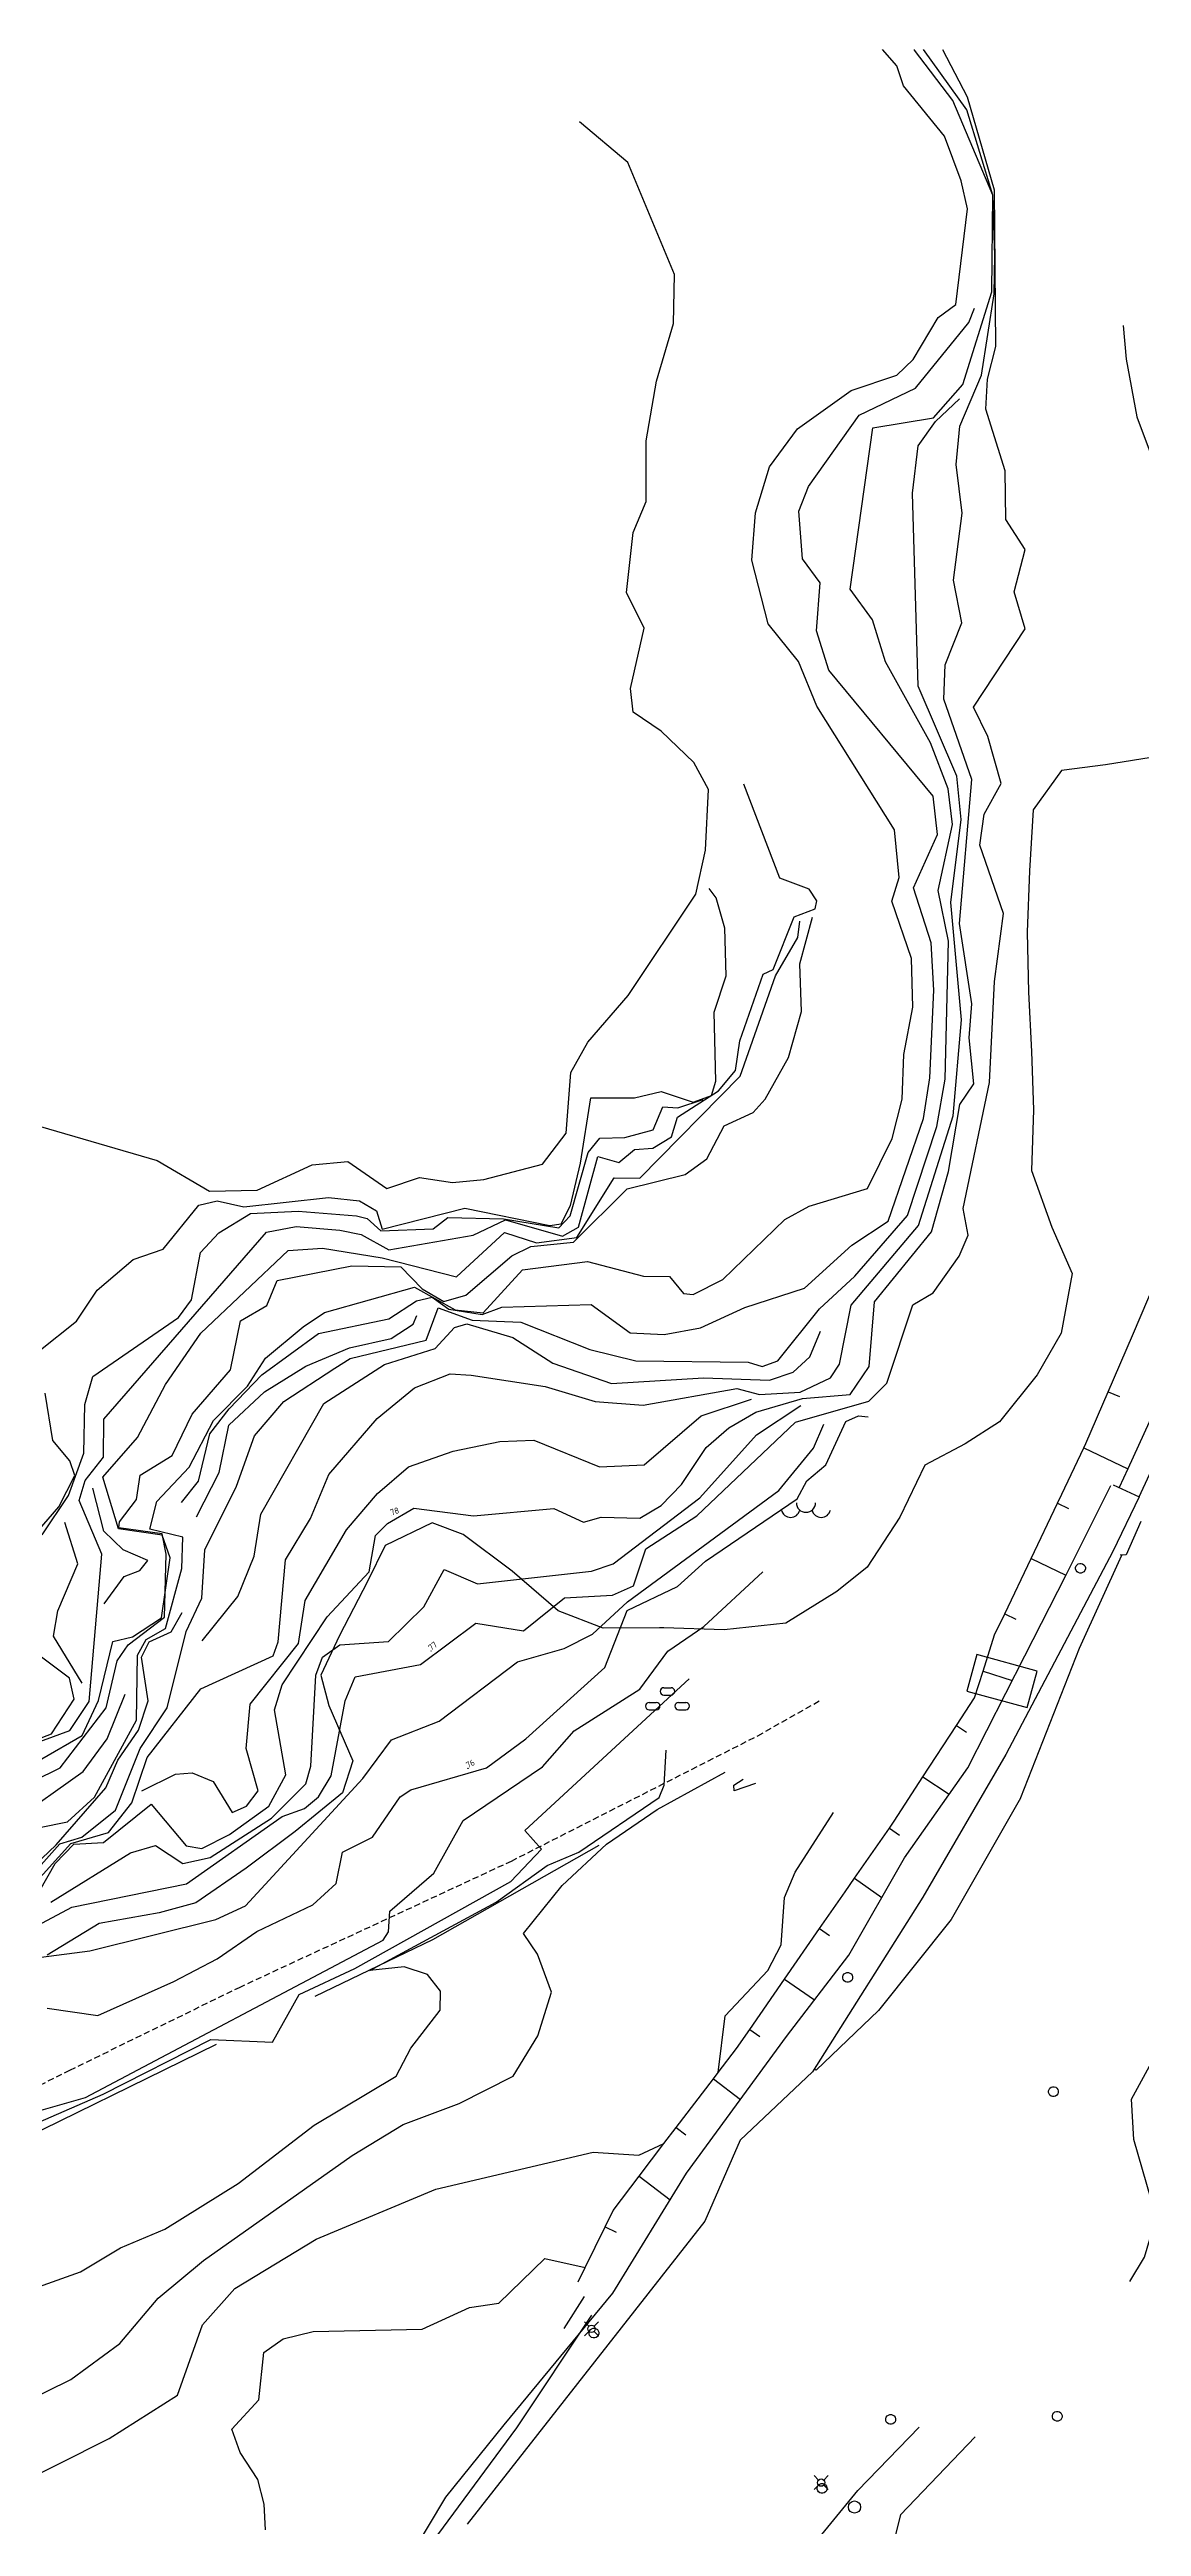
# Model space of a CAD drawing. Header units: metres. Extents: x 152530 to 152967, y 6408371 to 6408801.
# Drawn here: x 152704.9 to 152794, y 6408581.5 to 6408783.7 of the extents above; entities that cross this region are included whole.
import ezdxf

# ---------------------------------------------------------------- set-up
doc = ezdxf.new("R2010")
doc.units = ezdxf.units.M
doc.linetypes.add('DASHED', pattern=[0.75, 0.5, -0.25])
for name, color, linetype in [('M-BEF-BÄCK', 4, 'Continuous'), ('M-BEF-MARKLINJE', 4, 'Continuous'), ('M-BEF-NIVÅKURVA-PRIMÄR-0.5M', 12, 'Continuous'), ('M-BEF-NIVÅKURVA-PRIMÄR-1.0M', 12, 'Continuous'), ('M-BEF-OPTO-INFO', 4, 'Continuous'), ('M-BEF-VÄGKANT', 1, 'DASHED'), ('OLD-M-BEF-BELYSNINGSSTOLPE', 7, 'Continuous'), ('OLD-M-BEF-BRUNNAR-INMÄTT', 7, 'Continuous'), ('OLD-M-BEF-BÄCK', 7, 'Continuous'), ('OLD-M-BEF-DIKE', 7, 'Continuous'), ('OLD-M-BEF-MARKLINJE', 7, 'Continuous'), ('OLD-M-BEF-SLÄNT', 7, 'Continuous'), ('OLD-M-BEF-VÄGKANT', 7, 'Continuous'), ('OLD-M-BEF-VÄGMARKERING', 7, 'Continuous')]:
    doc.layers.add(name, color=color, linetype=linetype)
doc.styles.add('ISO', font='iso8', dxfattribs={"height": 2.5})

# ---------------------------------------------------------------- blocks, each defined once
blk = doc.blocks.new('osynlig cirkel')
blk.add_circle((0, 0), 0.005)
blk = doc.blocks.new('OSYNLIG')
blk.add_blockref('osynlig cirkel', (0, 0))
blk = doc.blocks.new('PRI_M_LÖVSKOG')
for p, q in [((-0.29, 1.2), (0.29, 1.2)), ((-0.29, 0.6), (0.29, 0.6)), ((-1.49, 0), (-0.91, 0)), ((-1.49, -0.6), (-0.91, -0.6)), ((0.91, 0), (1.49, 0)), ((0.91, -0.6), (1.49, -0.6))]:
    blk.add_line(p, q)
for centre, start, end in [((-0.29, 0.9), 90, 180), ((-0.29, 0.9), 180, 270), ((0.29, 0.9), 0, 90), ((0.29, 0.9), 270, 0), ((-1.49, -0.3), 90, 180), ((-1.49, -0.3), 180, 270), ((-0.91, -0.3), 0, 90), ((-0.91, -0.3), 270, 0), ((0.91, -0.3), 90, 180), ((0.91, -0.3), 180, 270), ((1.49, -0.3), 0, 90), ((1.49, -0.3), 270, 0)]:
    blk.add_arc(centre, 0.3, start, end)
blk = doc.blocks.new('PRI_M_BERG')
for centre, radius, start, end in [((-1.25, 0.43), 0.765, 192.2902, 347.7098), ((0, 0.87), 0.784, 180, 0), ((1.25, 0.43), 0.765, 192.2902, 347.7098)]:
    blk.add_arc(centre, radius, start, end)
blk = doc.blocks.new('PRI_L_BELYS')
for points in [[(-0.21, 0.21, 0), (-0.57, 0.57, 0)], [(0.21, 0.21, 0), (0.57, 0.57, 0)], [(-0.21, -0.21, 0), (-0.57, -0.57, 0)], [(0.21, -0.21, 0), (0.57, -0.57, 0)]]:
    blk.add_polyline3d(points)
blk.add_circle((0, 0), 0.3)
blk = doc.blocks.new('BRUNN')
at = {"linetype": 'Continuous'}
blk.add_circle((0, 0), 0.5, dxfattribs=at)

msp = doc.modelspace()

# ---------------------------------------------------------------- linework, layer by layer
at = {"layer": 'M-BEF-BÄCK', "lineweight": -3}
for points in [[(152726.59, 6408624.77, 74.75), (152736.17, 6408629.38, 74.31), (152749.76, 6408637.09, 73.75)], [(152718.51, 6408620.81, 74.71), (152700.05, 6408611.77, 74.68), (152680.23, 6408601.67, 74.33), (152674.21, 6408598.9, 74.24)]]:
    msp.add_polyline3d(points, dxfattribs=at)
at = {"layer": 'M-BEF-MARKLINJE', "lineweight": -3, "elevation": 74.98}
msp.add_lwpolyline([(152754.68, 6408654.84), (152750.07, 6408654.8), (152746.41, 6408656.21), (152742.66, 6408659.46), (152738.66, 6408662.44), (152736.13, 6408663.39), (152732.28, 6408661.54), (152730.86, 6408658.6), (152728.56, 6408654.2), (152727.03, 6408650.97), (152727.7, 6408648.5), (152729.66, 6408643.96), (152728.8, 6408641.37), (152724.96, 6408638.2), (152720.94, 6408635.2), (152716.84, 6408632.39), (152713.84, 6408631.56), (152708.95, 6408630.69), (152704.72, 6408628.11)], dxfattribs=at)
at = {"layer": 'M-BEF-NIVÅKURVA-PRIMÄR-0.5M', "lineweight": -3}
for points in [[(152716.89, 6408663.89), (152718.75, 6408667.51), (152719.53, 6408671.38), (152722.44, 6408674.09), (152725.81, 6408676.19), (152729.37, 6408677.69), (152732.78, 6408678.45), (152734.58, 6408679.62), (152734.89, 6408680.32)], [(152717.36, 6408653.76), (152720.26, 6408657.39), (152721.61, 6408660.68), (152722.15, 6408664.11), (152727.29, 6408673.14), (152732.25, 6408676.32), (152736.38, 6408677.63), (152737.94, 6408679.34), (152738.96, 6408679.64), (152742.72, 6408678.53), (152745.97, 6408676.43), (152750.77, 6408674.77), (152758.27, 6408675.24), (152763.65, 6408675.04), (152765.6, 6408675.69), (152766.95, 6408676.95), (152767.81, 6408679.04)], [(152705.01, 6408632.43), (152711.51, 6408636.46), (152713.55, 6408637.05), (152715.77, 6408635.59), (152718, 6408636.09), (152723.03, 6408639.29), (152725.82, 6408642.09), (152726.23, 6408643.54), (152726.64, 6408650.96), (152727.19, 6408652.43), (152728.6, 6408653.45), (152732.57, 6408653.71), (152735.46, 6408656.55), (152737.1, 6408659.6), (152739.82, 6408658.42), (152749.13, 6408659.45), (152750.91, 6408660.05), (152757.98, 6408665.44), (152762.6, 6408670.59), (152766.22, 6408672.98)], [(152712.44, 6408641.51), (152715.17, 6408642.88), (152716.54, 6408642.99), (152718.26, 6408642.28), (152719.8, 6408639.75), (152720.98, 6408640.27), (152721.93, 6408641.52), (152720.96, 6408644.97), (152721.27, 6408648.6), (152725.23, 6408653.54), (152725.76, 6408657.06), (152729.15, 6408662.83), (152731.68, 6408665.78), (152734.21, 6408667.96), (152737.84, 6408669.25), (152741.64, 6408670.03), (152744.42, 6408670.14), (152749.79, 6408667.96), (152753.42, 6408668.13), (152758.09, 6408672.12), (152762.19, 6408673.48)], [(152696.28, 6408627.79), (152704.21, 6408627.94), (152708.19, 6408628.47), (152718.47, 6408631.01), (152720.89, 6408632.14), (152730.47, 6408642.52), (152732.81, 6408645.68), (152736.69, 6408647.2), (152743.08, 6408652.06), (152746.89, 6408653.13), (152749.2, 6408654.32), (152752.08, 6408656.94), (152764.43, 6408666.03), (152767.24, 6408669.48), (152768.08, 6408671.46)], [(152709.37, 6408656.79), (152710.99, 6408659.03), (152712.26, 6408659.51), (152712.92, 6408660.32), (152710.9, 6408661.18), (152709.34, 6408662.72), (152708.45, 6408666.24)], [(152707.57, 6408650.3), (152705.23, 6408654.15), (152705.58, 6408656.22), (152707.21, 6408660.04), (152706.14, 6408663.42)], [(152683.71, 6408617.29), (152688.69, 6408618.52), (152692.59, 6408618.09), (152696.42, 6408618.72), (152698.58, 6408617.9), (152701.13, 6408614.91), (152702.14, 6408614.85), (152707.85, 6408616.5), (152732.12, 6408629.34), (152732.56, 6408630.01), (152732.67, 6408631.69), (152736.26, 6408634.79), (152738.66, 6408639.11), (152745.14, 6408643.49), (152747.71, 6408646.42), (152753.07, 6408649.81), (152755.37, 6408652.92), (152758.29, 6408654.94), (152763.11, 6408659.4)], [(152693.47, 6408597.27), (152707.42, 6408602.26), (152710.7, 6408604.21), (152714.3, 6408605.74), (152720.29, 6408609.48), (152726.49, 6408614.23), (152733.19, 6408618.23), (152734.38, 6408620.52), (152736.77, 6408623.61), (152736.8, 6408625.16), (152735.76, 6408626.53), (152733.84, 6408627.16), (152731.03, 6408626.85), (152741.34, 6408632.42), (152745.52, 6408635.42), (152748.1, 6408636.52), (152754.64, 6408640.99), (152755.07, 6408641.98), (152755.23, 6408644.83)], [(152762.51, 6408642.12), (152760.78, 6408641.52), (152760.75, 6408641.99), (152761.52, 6408642.48)], [(152759.47, 6408618.54), (152760.05, 6408623.16), (152763.53, 6408626.86), (152764.6, 6408628.94), (152764.88, 6408632.82), (152765.75, 6408634.89), (152768.89, 6408639.75)], [(152693.14, 6408580.31), (152709.78, 6408588.66), (152715.34, 6408592.18), (152717.38, 6408597.94), (152720.02, 6408600.89), (152726.65, 6408604.92), (152736.42, 6408609.01), (152749.28, 6408612.02), (152752.99, 6408611.78), (152755.04, 6408612.72)], [(152748.54, 6408600.24), (152746.87, 6408597.62)]]:
    msp.add_lwpolyline(points, dxfattribs=at)
at = {"layer": 'M-BEF-NIVÅKURVA-PRIMÄR-1.0M', "lineweight": -3}
for points in [[(152701.81, 6408638.06), (152706.37, 6408638.99), (152708.58, 6408641), (152712, 6408647.29), (152712.09, 6408652.59), (152712.78, 6408653.87), (152714.37, 6408654.76), (152715.71, 6408659.66), (152715.78, 6408662.23), (152713.1, 6408662.87), (152713.65, 6408665.13), (152716.3, 6408667.93), (152718.28, 6408671.75), (152721.06, 6408674.54), (152722.53, 6408676.85), (152725.6, 6408679.39), (152727.33, 6408680.56), (152734.69, 6408682.63), (152738.01, 6408680.78), (152740.3, 6408680.54), (152743.5, 6408684.06), (152748.81, 6408684.73), (152753.38, 6408683.52), (152755.49, 6408683.5), (152756.65, 6408682.12), (152757.44, 6408682.04), (152759.84, 6408683.25), (152764.91, 6408688.15), (152766.88, 6408689.25), (152771.64, 6408690.68), (152773.66, 6408694.78), (152774.47, 6408697.99), (152774.62, 6408701.64), (152775.35, 6408705.48), (152775.25, 6408709.45), (152773.65, 6408714.14), (152774.23, 6408716.08), (152773.86, 6408719.96), (152767.52, 6408730.06), (152766.03, 6408733.72), (152763.55, 6408736.78), (152762.21, 6408741.97), (152762.52, 6408745.84), (152763.65, 6408749.59), (152765.95, 6408752.7), (152770.32, 6408755.82), (152774.06, 6408757.08), (152775.38, 6408758.37), (152777.41, 6408761.78), (152778.87, 6408762.86), (152779.82, 6408770.67), (152779.3, 6408772.93), (152777.94, 6408776.6), (152774.58, 6408780.71), (152774.05, 6408782.33), (152772.87, 6408783.66)], [(152701.89, 6408629.45), (152706.73, 6408632.03), (152716.09, 6408633.93), (152723.9, 6408639.42), (152725.71, 6408640.08), (152726.84, 6408641.04), (152727.88, 6408642.75), (152729.03, 6408648.87), (152729.85, 6408650.84), (152735.18, 6408651.84), (152739.7, 6408655.22), (152743.58, 6408654.59), (152746.92, 6408657.27), (152750.85, 6408657.48), (152752.55, 6408658.26), (152753.57, 6408661.27), (152757.72, 6408663.97), (152765.78, 6408671.62), (152771.77, 6408673.32), (152773.23, 6408674.8), (152775.35, 6408681.2), (152777, 6408682.17), (152779.14, 6408685.17), (152779.88, 6408686.88), (152779.45, 6408689.05), (152781.62, 6408699.33), (152782.02, 6408707.58), (152782.74, 6408713.14), (152780.81, 6408718.71), (152781.17, 6408721.24), (152782.57, 6408723.76), (152781.48, 6408727.59), (152780.31, 6408729.97), (152784.52, 6408736.38), (152783.63, 6408739.39), (152784.51, 6408742.85), (152782.94, 6408745.3), (152782.89, 6408749.27), (152781.32, 6408754.31), (152781.44, 6408756.74), (152782.13, 6408759.43), (152782.01, 6408772.19), (152779.82, 6408779.76), (152777.79, 6408783.63)], [(152702.67, 6408633.75), (152705.75, 6408637.19), (152707.54, 6408637.75), (152710.3, 6408639.95), (152712.31, 6408644.98), (152714.5, 6408648.29), (152716.06, 6408654.52), (152717.33, 6408657.25), (152717.57, 6408661.18), (152720.16, 6408666.4), (152721.63, 6408670.49), (152724.03, 6408673.31), (152728.19, 6408676.03), (152729.44, 6408676.8), (152735.64, 6408678.32), (152736.63, 6408680.95), (152739.39, 6408679.94), (152743.36, 6408679.78), (152748.99, 6408677.55), (152752.75, 6408676.63), (152761.91, 6408676.52), (152763.06, 6408676.15), (152764.34, 6408676.63), (152767.74, 6408680.86), (152770.63, 6408683.54), (152774.93, 6408688.49), (152777.32, 6408695.76), (152778, 6408699.62), (152778.25, 6408710.87), (152777.42, 6408715.02), (152778.58, 6408720.41), (152778.24, 6408723.32), (152776.79, 6408727.07), (152773.13, 6408733.68), (152772.07, 6408737.1), (152770.24, 6408739.62), (152772.09, 6408752.79), (152777.05, 6408753.59), (152779.44, 6408756.32), (152781.8, 6408763.88), (152781.88, 6408771.76), (152778.61, 6408779.5), (152775.49, 6408783.62), (152775.48, 6408783.66)], [(152703.43, 6408632.18), (152705.35, 6408635.58), (152706.89, 6408637.16), (152709.31, 6408637.31), (152713.19, 6408640.42), (152716.05, 6408637.04), (152717.32, 6408636.81), (152719.59, 6408637.96), (152722.79, 6408640.27), (152724.18, 6408642.82), (152723.26, 6408648.12), (152723.89, 6408650.18), (152727.56, 6408655.72), (152730.98, 6408659.39), (152731.51, 6408662.37), (152732.49, 6408663.35), (152734.64, 6408664.6), (152739.49, 6408663.97), (152746.06, 6408664.57), (152748.48, 6408663.44), (152749.92, 6408663.85), (152753.07, 6408663.77), (152754.82, 6408664.8), (152756.48, 6408666.54), (152758.48, 6408669.56), (152760.35, 6408671.15), (152762.55, 6408672.44), (152766.34, 6408673.56), (152770.24, 6408673.86), (152771.8, 6408676.17), (152772.22, 6408681.45), (152776.88, 6408687.15), (152778.26, 6408692.08), (152779.19, 6408697.55), (152780.33, 6408699.23), (152779.96, 6408702.99), (152780.18, 6408705.77), (152779.16, 6408712.33), (152780.17, 6408724.07), (152777.87, 6408730.62), (152778, 6408733.44), (152779.35, 6408736.85), (152778.68, 6408740.35), (152779.37, 6408745.82), (152778.88, 6408749.79), (152779.19, 6408752.91), (152780.95, 6408757.07), (152782, 6408763.71), (152782.05, 6408766.86), (152781.88, 6408771.76), (152779.77, 6408778.74), (152776.22, 6408783.65)], [(152704.16, 6408695.75), (152713.7, 6408692.97), (152717.95, 6408690.48), (152721.84, 6408690.55), (152726.33, 6408692.62), (152729.24, 6408692.88), (152732.44, 6408690.68), (152735.09, 6408691.6), (152737.79, 6408691.18), (152740.35, 6408691.42), (152745.13, 6408692.67), (152747.07, 6408695.21), (152747.45, 6408700.15), (152748.84, 6408702.63), (152752.11, 6408706.43), (152757.64, 6408714.72), (152758.43, 6408718.31), (152758.68, 6408723.25), (152757.48, 6408725.47), (152754.81, 6408728.01), (152752.53, 6408729.56), (152752.3, 6408731.49), (152753.42, 6408736.42), (152751.98, 6408739.35), (152752.53, 6408744.23), (152753.58, 6408746.78), (152753.6, 6408751.72), (152754.43, 6408756.58), (152755.82, 6408761.3), (152755.9, 6408765.3), (152752.1, 6408774.44), (152748.16, 6408777.76)], [(152715.67, 6408665.06), (152717.06, 6408666.8), (152717.99, 6408670.67), (152719.57, 6408672.69), (152722.24, 6408675.49), (152726.86, 6408678.85), (152732.58, 6408680.06), (152734.86, 6408681.53), (152736.14, 6408681.81), (152737.5, 6408680.85), (152740.22, 6408680.4), (152741.8, 6408681), (152749.1, 6408681.22), (152752.28, 6408678.9), (152755.06, 6408678.76), (152758.02, 6408679.32), (152761.63, 6408680.98), (152766.51, 6408682.56), (152770.37, 6408686.06), (152773.34, 6408688.01), (152776.22, 6408696.41), (152776.75, 6408699.73), (152777.07, 6408706.87), (152776.86, 6408710.75), (152775.41, 6408715.24), (152777.36, 6408719.58), (152777, 6408722.71), (152768.5, 6408733.01), (152767.5, 6408736.21), (152767.78, 6408740.12), (152766.36, 6408742.09), (152766.06, 6408745.99), (152766.84, 6408748), (152770.96, 6408753.82), (152775.58, 6408756.01), (152779.93, 6408761.38), (152780.39, 6408762.56)], [(152703.39, 6408633.61), (152706.64, 6408637.23), (152709.71, 6408638.13), (152711.61, 6408640.54), (152712.87, 6408644.25), (152717.26, 6408649.85), (152723.14, 6408652.55), (152723.57, 6408653.69), (152724.17, 6408660.37), (152726.2, 6408663.74), (152727.7, 6408667.35), (152731.65, 6408671.91), (152734.69, 6408674.42), (152737.6, 6408675.56), (152739.31, 6408675.44), (152745.36, 6408674.52), (152749.43, 6408673.29), (152753.36, 6408672.99), (152760.99, 6408674.36), (152762.85, 6408673.87), (152766.16, 6408674.06), (152768.63, 6408675.24), (152769.38, 6408676.34), (152770.33, 6408681.16), (152775.81, 6408687.66), (152778.64, 6408696.61), (152779.32, 6408704.46), (152778.45, 6408714.04), (152779.29, 6408720.82), (152778.95, 6408724.35), (152775.8, 6408731.68), (152775.32, 6408747.45), (152775.78, 6408751.32), (152777.2, 6408753.31), (152779.16, 6408755.14)], [(152696.39, 6408642.72), (152706.57, 6408646.45), (152708.15, 6408648.8), (152709.16, 6408660.85), (152707.32, 6408665.21), (152707.8, 6408666.85), (152709.31, 6408668.76), (152709.33, 6408671.87), (152722.6, 6408687.13), (152725.02, 6408687.59), (152728.59, 6408687.3), (152730.34, 6408686.92), (152732.58, 6408685.67), (152739.48, 6408686.88), (152742.1, 6408688.12), (152746.77, 6408686.8), (152748.08, 6408687.52), (152749.65, 6408693.29), (152751.35, 6408692.81), (152752.63, 6408693.88), (152754.14, 6408693.97), (152755.66, 6408694.91), (152756.15, 6408696.51), (152759.49, 6408698.65), (152760.89, 6408700.33), (152761.24, 6408702.75), (152763.14, 6408708.19), (152763.96, 6408708.57), (152765.67, 6408712.87), (152767.39, 6408713.52), (152767.53, 6408714.18), (152766.89, 6408715.12), (152764.49, 6408716.02), (152761.56, 6408723.7)], [(152704.03, 6408677.4), (152707.1, 6408679.86), (152708.8, 6408682.4), (152711.72, 6408684.88), (152714.17, 6408685.74), (152717.08, 6408689.32), (152718.59, 6408689.69), (152720.77, 6408689.19), (152727.66, 6408689.95), (152730.21, 6408689.68), (152731.58, 6408688.87), (152732.05, 6408687.38), (152738.79, 6408689.09), (152745.74, 6408687.67), (152746.66, 6408687.8), (152747.42, 6408689.29), (152748.24, 6408692.76), (152749.07, 6408698.1), (152752.65, 6408698.08), (152754.81, 6408698.61), (152757.43, 6408697.73), (152758.93, 6408698.27), (152759.27, 6408699.45), (152759.14, 6408705.07), (152760.12, 6408708.04), (152760, 6408711.95), (152759.3, 6408714.42), (152758.73, 6408715.19)], [(152703.62, 6408642.34), (152705.77, 6408643.39), (152709.53, 6408648.29), (152710.43, 6408652.12), (152711.33, 6408653.45), (152714.28, 6408655.7), (152714.43, 6408660.85), (152714.1, 6408662.49), (152710.56, 6408663), (152710.62, 6408663.47), (152712.01, 6408665.3), (152712.29, 6408667.29), (152714.9, 6408668.9), (152716.55, 6408672.28), (152719.66, 6408675.88), (152720.49, 6408679.88), (152722.63, 6408681.15), (152723.47, 6408683.17), (152729.56, 6408684.37), (152733.56, 6408684.29), (152735.3, 6408682.5), (152737.08, 6408681.46), (152738.87, 6408681.97), (152742.63, 6408685.2), (152744.19, 6408685.96), (152747.67, 6408686.3), (152752.05, 6408690.65), (152756.78, 6408691.82), (152758.54, 6408693.11), (152759.97, 6408695.81), (152762.31, 6408696.89), (152763.3, 6408697.98), (152765.21, 6408701.38), (152766.26, 6408705.14), (152766.12, 6408709.04), (152767.17, 6408712.83)], [(152704.28, 6408644.12), (152707.57, 6408646.04), (152708.9, 6408648.9), (152710.07, 6408653.7), (152711.68, 6408654.08), (152714.05, 6408655.65), (152714.76, 6408660.55), (152714.1, 6408662.4), (152710.53, 6408662.9), (152709.25, 6408667.13), (152712.07, 6408670.36), (152714.38, 6408674.7), (152717.25, 6408678.88), (152724.39, 6408685.62), (152727.18, 6408685.81), (152732.06, 6408685.04), (152738.11, 6408683.47), (152742.04, 6408687.11), (152744.65, 6408686.26), (152747.93, 6408686.68), (152750.99, 6408691.56), (152753.07, 6408691.52), (152761.26, 6408699.85), (152764.15, 6408708.04), (152765.96, 6408711.19), (152766.13, 6408712.52)], [(152704.29, 6408662.42), (152706.46, 6408665.64), (152707.7, 6408669.09), (152707.79, 6408673.06), (152708.44, 6408675.34), (152715.43, 6408680.16), (152716.49, 6408681.6), (152717.23, 6408685.47), (152718.71, 6408687.07), (152721.3, 6408688.66), (152725.2, 6408688.84), (152729.94, 6408688.47), (152730.82, 6408688.23), (152731.95, 6408687.24), (152736.21, 6408687.4), (152737.41, 6408688.31), (152741.94, 6408688.2), (152746.46, 6408687.47), (152747.38, 6408688.46), (152748.85, 6408693.62), (152749.81, 6408694.8), (152751.86, 6408694.86), (152754.15, 6408695.48), (152754.94, 6408697.36), (152756.17, 6408697.28), (152758.25, 6408697.96)], [(152697.98, 6408655.85), (152705.65, 6408664.71), (152706.97, 6408667.25), (152706.55, 6408668.45), (152705.18, 6408670.11), (152704.56, 6408673.98)], [(152704.71, 6408623.77), (152708.85, 6408623.19), (152715.06, 6408625.97), (152718.59, 6408627.8), (152721.81, 6408630.04), (152726.39, 6408632.21), (152728.3, 6408633.95), (152728.81, 6408636.52), (152731.27, 6408637.74), (152733.53, 6408641.02), (152734.39, 6408641.59), (152740.56, 6408643.39), (152743.76, 6408645.77), (152750.23, 6408651.6), (152752.03, 6408656.23), (152756.16, 6408658.19), (152758.42, 6408660.26), (152765.91, 6408665.35), (152766.71, 6408666.82), (152768.24, 6408668.13), (152769.89, 6408671.67), (152770.92, 6408672.14), (152771.71, 6408672.04)], [(152701.07, 6408633.41), (152701.98, 6408633.82), (152705.45, 6408637.1), (152709.49, 6408641.76), (152710.48, 6408644.03), (152712.16, 6408646.46), (152712.96, 6408648.86), (152712.4, 6408652.44), (152713.03, 6408653.69), (152714.84, 6408654.49), (152715.73, 6408656.07)], [(152702.33, 6408645.12), (152705.06, 6408646.17), (152706.92, 6408648.99), (152706.52, 6408650.72), (152701.95, 6408654.14)], [(152683.37, 6408605.46), (152709.27, 6408616.75), (152718.08, 6408621.21), (152723.09, 6408621.01), (152725.27, 6408624.89), (152729.81, 6408627.02), (152742.55, 6408634.13), (152745.04, 6408636.76), (152743.7, 6408638.28), (152757.09, 6408650.65)], [(152690.25, 6408631.6), (152692.3, 6408632.43), (152693.81, 6408632.37), (152695.1, 6408633.38), (152695.83, 6408634.73), (152699.33, 6408636.49), (152701.91, 6408639.01), (152707.66, 6408643.09), (152709.61, 6408645.77), (152711.07, 6408649.41)], [(152693.38, 6408586.95), (152706.63, 6408593.48), (152710.63, 6408596.4), (152713.78, 6408600.1), (152717.46, 6408603.19), (152729.6, 6408611.75), (152733.76, 6408614.29), (152738.34, 6408615.99), (152742.75, 6408618.22), (152744.75, 6408621.53), (152745.87, 6408625.09), (152744.72, 6408628.19), (152743.58, 6408629.87), (152746.73, 6408633.78), (152750.35, 6408637.18), (152754.48, 6408639.99), (152760.04, 6408643.04)], [(152722.54, 6408581.21), (152722.42, 6408583.3), (152721.9, 6408585.3), (152720.46, 6408587.52), (152719.77, 6408589.42), (152721.99, 6408591.81), (152722.38, 6408595.66), (152723.97, 6408596.79), (152726.43, 6408597.4), (152735.3, 6408597.57), (152739.17, 6408599.34), (152741.57, 6408599.7), (152745.33, 6408603.34), (152748.62, 6408602.62)]]:
    msp.add_lwpolyline(points, dxfattribs=at)
at = {"layer": 'M-BEF-OPTO-INFO'}
for p, q in [((152788.63, 6408659.76), (152788.67, 6408659.88)), ((152788.63, 6408659.63), (152788.63, 6408659.76)), ((152788.67, 6408659.51), (152788.63, 6408659.63)), ((152788.67, 6408659.88), (152788.75, 6408659.98)), ((152788.75, 6408659.98), (152788.85, 6408660.05)), ((152788.85, 6408660.05), (152788.97, 6408660.09)), ((152788.97, 6408660.09), (152789.09, 6408660.09)), ((152789.09, 6408660.09), (152789.21, 6408660.05)), ((152789.21, 6408660.05), (152789.31, 6408659.98)), ((152789.31, 6408659.98), (152789.39, 6408659.88)), ((152789.43, 6408659.63), (152789.38, 6408659.51)), ((152789.39, 6408659.88), (152789.43, 6408659.76)), ((152789.43, 6408659.76), (152789.43, 6408659.63)), ((152788.75, 6408659.41), (152788.67, 6408659.51)), ((152788.85, 6408659.34), (152788.75, 6408659.41)), ((152788.97, 6408659.3), (152788.85, 6408659.34)), ((152789.09, 6408659.3), (152788.97, 6408659.3)), ((152789.21, 6408659.34), (152789.09, 6408659.3)), ((152789.31, 6408659.41), (152789.21, 6408659.34)), ((152789.38, 6408659.51), (152789.31, 6408659.41)), ((152769.64, 6408626.35), (152769.68, 6408626.47)), ((152769.64, 6408626.23), (152769.64, 6408626.35)), ((152769.68, 6408626.11), (152769.64, 6408626.23)), ((152769.68, 6408626.47), (152769.75, 6408626.57)), ((152769.75, 6408626.01), (152769.68, 6408626.11)), ((152769.75, 6408626.57), (152769.85, 6408626.64)), ((152769.85, 6408625.93), (152769.75, 6408626.01)), ((152769.85, 6408626.64), (152769.97, 6408626.68)), ((152769.97, 6408625.89), (152769.85, 6408625.93)), ((152769.97, 6408626.68), (152770.1, 6408626.68)), ((152770.09, 6408625.89), (152769.97, 6408625.89)), ((152770.21, 6408625.93), (152770.09, 6408625.89)), ((152770.1, 6408626.68), (152770.22, 6408626.64)), ((152770.31, 6408626), (152770.21, 6408625.93)), ((152770.22, 6408626.64), (152770.32, 6408626.57)), ((152770.39, 6408626.1), (152770.31, 6408626)), ((152770.32, 6408626.57), (152770.39, 6408626.47)), ((152770.39, 6408626.47), (152770.43, 6408626.35)), ((152770.43, 6408626.22), (152770.39, 6408626.1)), ((152770.43, 6408626.35), (152770.43, 6408626.22)), ((152786.43, 6408617.03), (152786.47, 6408617.15)), ((152786.47, 6408617.15), (152786.54, 6408617.25)), ((152786.54, 6408617.25), (152786.64, 6408617.33)), ((152786.64, 6408617.33), (152786.76, 6408617.37)), ((152786.76, 6408617.37), (152786.89, 6408617.36)), ((152786.89, 6408617.36), (152787.01, 6408617.32)), ((152787.01, 6408617.32), (152787.11, 6408617.25)), ((152787.11, 6408617.25), (152787.18, 6408617.15)), ((152787.18, 6408617.15), (152787.22, 6408617.03)), ((152786.43, 6408616.91), (152786.43, 6408617.03)), ((152786.47, 6408616.79), (152786.43, 6408616.91)), ((152786.54, 6408616.69), (152786.47, 6408616.79)), ((152786.64, 6408616.61), (152786.54, 6408616.69)), ((152786.76, 6408616.57), (152786.64, 6408616.61)), ((152786.88, 6408616.57), (152786.76, 6408616.57)), ((152787, 6408616.61), (152786.88, 6408616.57)), ((152787.1, 6408616.69), (152787, 6408616.61)), ((152787.18, 6408616.79), (152787.1, 6408616.69)), ((152787.22, 6408616.91), (152787.18, 6408616.79)), ((152787.22, 6408617.03), (152787.22, 6408616.91)), ((152748.93, 6408597.32), (152748.97, 6408597.44)), ((152748.93, 6408597.19), (152748.93, 6408597.32)), ((152748.97, 6408597.07), (152748.93, 6408597.19)), ((152748.97, 6408597.44), (152749.04, 6408597.54)), ((152749.04, 6408596.97), (152748.97, 6408597.07)), ((152749.04, 6408597.54), (152749.14, 6408597.61)), ((152749.14, 6408596.9), (152749.04, 6408596.97)), ((152749.14, 6408597.61), (152749.26, 6408597.65)), ((152749.26, 6408597.65), (152749.39, 6408597.65)), ((152749.39, 6408597.65), (152749.51, 6408597.61)), ((152749.51, 6408597.61), (152749.61, 6408597.54)), ((152749.61, 6408596.97), (152749.51, 6408596.9)), ((152749.61, 6408597.54), (152749.68, 6408597.44)), ((152749.68, 6408597.07), (152749.61, 6408596.97)), ((152749.68, 6408597.44), (152749.72, 6408597.32)), ((152749.72, 6408597.19), (152749.68, 6408597.07)), ((152749.72, 6408597.32), (152749.72, 6408597.19)), ((152749.26, 6408596.86), (152749.14, 6408596.9)), ((152749.39, 6408596.86), (152749.26, 6408596.86)), ((152749.51, 6408596.9), (152749.39, 6408596.86)), ((152786.95, 6408590.82), (152787.07, 6408590.86)), ((152787.07, 6408590.86), (152787.2, 6408590.86)), ((152787.2, 6408590.86), (152787.32, 6408590.82)), ((152773.15, 6408590.27), (152773.19, 6408590.39)), ((152773.15, 6408590.14), (152773.15, 6408590.27)), ((152773.19, 6408590.02), (152773.15, 6408590.14)), ((152773.19, 6408590.39), (152773.26, 6408590.49)), ((152773.26, 6408589.92), (152773.19, 6408590.02)), ((152773.26, 6408590.49), (152773.36, 6408590.56)), ((152773.36, 6408589.85), (152773.26, 6408589.92)), ((152773.36, 6408590.56), (152773.48, 6408590.6)), ((152773.48, 6408589.81), (152773.36, 6408589.85)), ((152773.48, 6408590.6), (152773.61, 6408590.6)), ((152773.61, 6408589.81), (152773.48, 6408589.81)), ((152773.61, 6408590.6), (152773.73, 6408590.56)), ((152773.73, 6408589.85), (152773.61, 6408589.81)), ((152773.73, 6408590.56), (152773.83, 6408590.49)), ((152773.83, 6408589.92), (152773.73, 6408589.85)), ((152773.83, 6408590.49), (152773.9, 6408590.39)), ((152773.9, 6408590.02), (152773.83, 6408589.92)), ((152773.9, 6408590.39), (152773.94, 6408590.27)), ((152773.94, 6408590.14), (152773.9, 6408590.02)), ((152773.94, 6408590.27), (152773.94, 6408590.14)), ((152786.74, 6408590.53), (152786.78, 6408590.65)), ((152786.74, 6408590.4), (152786.74, 6408590.53)), ((152786.78, 6408590.28), (152786.74, 6408590.4)), ((152786.78, 6408590.65), (152786.85, 6408590.75)), ((152786.85, 6408590.18), (152786.78, 6408590.28)), ((152786.85, 6408590.75), (152786.95, 6408590.82)), ((152786.95, 6408590.11), (152786.85, 6408590.18)), ((152787.07, 6408590.07), (152786.95, 6408590.11)), ((152787.2, 6408590.07), (152787.07, 6408590.07)), ((152787.32, 6408590.11), (152787.2, 6408590.07)), ((152787.32, 6408590.82), (152787.42, 6408590.75)), ((152787.42, 6408590.18), (152787.32, 6408590.11)), ((152787.42, 6408590.75), (152787.49, 6408590.65)), ((152787.49, 6408590.28), (152787.42, 6408590.18)), ((152787.49, 6408590.65), (152787.53, 6408590.53)), ((152787.53, 6408590.4), (152787.49, 6408590.28)), ((152787.53, 6408590.53), (152787.53, 6408590.4)), ((152767.59, 6408584.76), (152767.66, 6408584.86)), ((152767.66, 6408584.86), (152767.76, 6408584.93)), ((152767.76, 6408584.93), (152767.88, 6408584.97)), ((152767.88, 6408584.97), (152768.01, 6408584.97)), ((152768.01, 6408584.97), (152768.13, 6408584.93)), ((152768.13, 6408584.93), (152768.23, 6408584.86)), ((152768.23, 6408584.86), (152768.3, 6408584.76)), ((152767.55, 6408584.64), (152767.59, 6408584.76)), ((152767.55, 6408584.52), (152767.55, 6408584.64)), ((152767.59, 6408584.39), (152767.55, 6408584.52)), ((152767.66, 6408584.29), (152767.59, 6408584.39)), ((152767.76, 6408584.22), (152767.66, 6408584.29)), ((152767.88, 6408584.18), (152767.76, 6408584.22)), ((152768.01, 6408584.18), (152767.88, 6408584.18)), ((152768.13, 6408584.22), (152768.01, 6408584.18)), ((152768.23, 6408584.29), (152768.13, 6408584.22)), ((152768.3, 6408584.39), (152768.23, 6408584.29)), ((152768.3, 6408584.76), (152768.34, 6408584.64)), ((152768.34, 6408584.51), (152768.3, 6408584.39)), ((152768.34, 6408584.64), (152768.34, 6408584.51))]:
    msp.add_line(p, q, dxfattribs=at)
at = {"layer": 'M-BEF-VÄGKANT', "lineweight": -3}
msp.add_lwpolyline([(152622.72, 6408577.04), (152626.6, 6408577.97), (152630.93, 6408580.69), (152638.64, 6408584.96), (152648.18, 6408589.89), (152659.1, 6408595.8), (152670.08, 6408600.64), (152685.35, 6408608.09), (152706.56, 6408618.72), (152720.4, 6408625.48), (152742.59, 6408635.79), (152762.71, 6408646.02), (152767.9, 6408648.96)], dxfattribs=at)
at = {"layer": 'OLD-M-BEF-BÄCK', "lineweight": -3}
msp.add_polyline3d([(152727.24, 6408568.87, 72.55), (152734.43, 6408577.88, 72.36), (152743.05, 6408589.52, 72.13), (152749.17, 6408598.71, 71.71)], dxfattribs=at)
at = {"layer": 'OLD-M-BEF-DIKE', "flags": 128}
msp.add_lwpolyline([(152822.34, 6408734.32), (152818.6, 6408726.45), (152814.95, 6408717.97), (152810.49, 6408707.45), (152806.15, 6408697.17), (152802.61, 6408689.08), (152801.24, 6408686.14), (152800.24, 6408683.84), (152797.12, 6408677.03), (152792.89, 6408667.8), (152792.19, 6408666.27)], dxfattribs=at)
at = {"layer": 'OLD-M-BEF-MARKLINJE', "lineweight": -3, "elevation": 74.98}
for points in [[(152792.53, 6408761.13), (152792.77, 6408758.39), (152793.62, 6408753.68), (152795.38, 6408749.02)], [(152795.47, 6408725.98), (152791.08, 6408725.26), (152787.48, 6408724.82), (152785.18, 6408721.59), (152784.86, 6408716.62), (152784.69, 6408711.6), (152784.79, 6408706.71), (152785.03, 6408701.88), (152785.2, 6408697.11), (152785.04, 6408692.15), (152786.69, 6408687.52), (152788.36, 6408683.76), (152787.47, 6408678.88), (152785.5, 6408675.47), (152782.43, 6408671.65), (152779.62, 6408669.84), (152776.32, 6408668.11), (152774.3, 6408663.85), (152771.62, 6408659.79), (152769.14, 6408657.78), (152764.98, 6408655.21), (152759.97, 6408654.67), (152755.04, 6408654.84), (152754.68, 6408654.84)]]:
    msp.add_lwpolyline(points, dxfattribs=at)
at = {"layer": 'OLD-M-BEF-SLÄNT', "lineweight": -3}
for points, elevation in [([(152748.04, 6408601.44), (152748.62, 6408602.62), (152750.24, 6408605.93), (152750.89, 6408607.26), (152753.02, 6408610.06), (152755.04, 6408612.72), (152756.05, 6408614.04), (152759.08, 6408618.02), (152759.47, 6408618.54), (152760.97, 6408620.5), (152762.04, 6408622.04), (152764.88, 6408626.16), (152767.73, 6408630.27), (152769.82, 6408633.29), (152770.58, 6408634.38), (152773.44, 6408638.48), (152773.83, 6408639.04), (152776.18, 6408642.66), (152778.91, 6408646.85), (152780.38, 6408649.12), (152781.08, 6408651.3), (152782.03, 6408654.25), (152782.85, 6408655.97), (152785, 6408660.48), (152787.15, 6408665), (152787.5, 6408665.74), (152789.3, 6408669.51), (152789.47, 6408669.88), (152791.29, 6408674.1), (152793.27, 6408678.69), (152795.25, 6408683.28)], 72.88), ([(152791.29, 6408674.1), (152792.21, 6408673.7)], 73.48), ([(152789.3, 6408669.51), (152792.89, 6408667.8)], 73.51), ([(152787.15, 6408665), (152788.05, 6408664.57)], 73.43), ([(152785, 6408660.48), (152787.85, 6408659.13)], 73.36), ([(152782.85, 6408655.97), (152783.75, 6408655.54)], 73.28), ([(152781.08, 6408651.3), (152783.46, 6408650.54)], 73.19), ([(152778.91, 6408646.85), (152779.74, 6408646.31)], 73.18), ([(152776.18, 6408642.66), (152778.33, 6408641.26)], 73.26), ([(152773.44, 6408638.48), (152774.26, 6408637.9)], 73.34), ([(152770.58, 6408634.38), (152772.82, 6408632.81)], 73.44), ([(152767.73, 6408630.27), (152768.55, 6408629.7)], 73.46), ([(152764.88, 6408626.16), (152767.33, 6408624.46)], 73.45), ([(152762.04, 6408622.04), (152762.86, 6408621.48)], 73.44), ([(152759.08, 6408618.02), (152761.29, 6408616.33)], 73.48), ([(152756.05, 6408614.04), (152756.84, 6408613.43)], 73.53), ([(152753.02, 6408610.06), (152755.56, 6408608.13)], 73.59), ([(152750.24, 6408605.93), (152751.14, 6408605.49)], 73.46)]:
    msp.add_lwpolyline(points, dxfattribs=dict(at, elevation=elevation))
msp.add_lwpolyline([(152779.76, 6408649.67), (152784.68, 6408648.33), (152785.49, 6408651.3), (152780.57, 6408652.64)], close=True, dxfattribs=at)
at = {"layer": 'OLD-M-BEF-VÄGKANT'}
for points in [[(152791.71, 6408666.5), (152793.82, 6408665.51), (152797.51, 6408673.51), (152802.47, 6408684.45), (152807.02, 6408694.97), (152811.44, 6408705.21), (152815.12, 6408713.64), (152820.07, 6408725.03), (152823.43, 6408732.52)], [(152730.24, 6408572.17), (152737.23, 6408583.86), (152742.01, 6408589.78), (152750.88, 6408600.52), (152756.89, 6408610.3), (152765.03, 6408621.46), (152770.14, 6408628.12), (152774.68, 6408636.06), (152779.83, 6408643.41), (152784.48, 6408652.54), (152787.86, 6408659.14), (152791.52, 6408666.45)], [(152730.24, 6408572.17), (152737.23, 6408583.86), (152742.01, 6408589.78), (152750.88, 6408600.52), (152756.89, 6408610.3), (152765.03, 6408621.46), (152770.14, 6408628.12), (152774.68, 6408636.06), (152779.83, 6408643.41), (152784.48, 6408652.54), (152787.86, 6408659.14), (152791.52, 6408666.45)], [(152793.82, 6408665.51), (152791.68, 6408661.06), (152782.95, 6408644.49), (152776.18, 6408632.85)], [(152791.68, 6408661.06), (152782.95, 6408644.49), (152776.18, 6408632.85), (152767.16, 6408618.59), (152761.26, 6408613.01), (152758.38, 6408606.4)], [(152793.05, 6408601.47), (152794.27, 6408603.46), (152795.06, 6408606.11), (152794.81, 6408608.17), (152793.39, 6408613.06), (152793.19, 6408616.36), (152794.84, 6408619.34), (152799.41, 6408627.83), (152803.58, 6408636.15), (152807.52, 6408644.26), (152811.11, 6408652.15)], [(152767.16, 6408618.59), (152761.26, 6408613.01)], [(152758.38, 6408606.4), (152738.98, 6408581.66)], [(152744.06, 6408530.96), (152743.48, 6408531.82), (152744.49, 6408534.66), (152744.92, 6408534.52), (152747.83, 6408543.05), (152751.93, 6408556.21), (152755.49, 6408564.05), (152754.82, 6408564.45), (152756.48, 6408567.42), (152757.25, 6408567.25), (152763.42, 6408575.29), (152770.86, 6408584.4), (152775.87, 6408589.58)], [(152780.43, 6408588.78), (152780.43, 6408588.79), (152774.36, 6408582.43), (152773.95, 6408580.83), (152774.31, 6408578.6), (152775.52, 6408576.44)]]:
    msp.add_lwpolyline(points, dxfattribs=at)
at = {"layer": 'OLD-M-BEF-VÄGMARKERING'}
for points in [[(152793.97, 6408663.5), (152792.77, 6408660.79), (152792.27, 6408660.75)], [(152792.39, 6408660.73), (152788.92, 6408653.15), (152784.15, 6408640.96), (152784.14, 6408640.91), (152778.49, 6408631.01), (152772.56, 6408623.6), (152767.47, 6408618.72), (152767.29, 6408618.79)]]:
    msp.add_lwpolyline(points, dxfattribs=at)

# ---------------------------------------------------------------- block references
at = {"layer": 'M-BEF-MARKLINJE', "lineweight": -3}
msp.add_blockref('PRI_M_LÖVSKOG', (152755.33, 6408648.74, 74.66), dxfattribs=at)
at = {"layer": 'M-BEF-NIVÅKURVA-PRIMÄR-1.0M', "lineweight": -3}
for p in [(152732.81, 6408663.99, 78), (152736.05, 6408652.94, 77), (152739.05, 6408643.36, 76)]:
    msp.add_blockref('OSYNLIG', p, dxfattribs=at)
at = {"layer": 'OLD-M-BEF-BELYSNINGSSTOLPE', "lineweight": -3}
for p in [(152749.13, 6408597.61, 72.01), (152767.87, 6408585.05)]:
    msp.add_blockref('PRI_L_BELYS', p, dxfattribs=at)
at = {"layer": 'OLD-M-BEF-BRUNNAR-INMÄTT'}
msp.add_blockref('BRUNN', (152770.59, 6408583.06), dxfattribs=at)
at = {"layer": 'OLD-M-BEF-MARKLINJE', "lineweight": -3}
msp.add_blockref('PRI_M_BERG', (152766.63, 6408664.17, 75.53), dxfattribs=at)

# ---------------------------------------------------------------- texts
at = {"layer": 'M-BEF-NIVÅKURVA-PRIMÄR-1.0M', "lineweight": -3, "style": 'ISO'}
for s, rotation, p in [('78        ', 18.7183, (152732.81, 6408663.99)), ('77        ', 36.8802, (152736.05, 6408652.94)), ('76        ', 27.0883, (152739.05, 6408643.36))]:
    msp.add_text(s, height=0.5, rotation=rotation, dxfattribs=at).set_placement(p)

doc.saveas('drawing.dxf')
